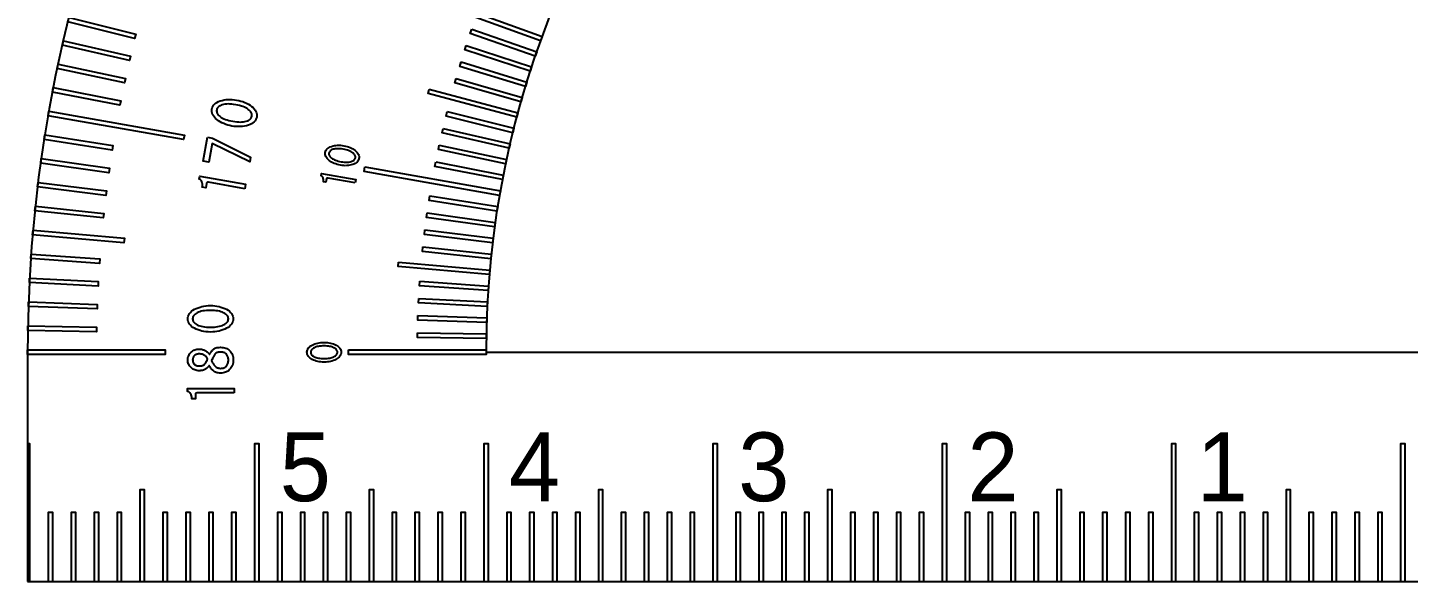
# Model space of a CAD drawing. Header units: millimetres. Extents: x -60 to 60, y -10 to 60.
# Drawn here: x -60 to 0.2, y -10 to 14.2 of the extents above; entities that cross this region are included whole.
import ezdxf

# ---------------------------------------------------------------- set-up
doc = ezdxf.new("R2010")
doc.units = ezdxf.units.MM
doc.layers.get('0').update_dxf_attribs({"linetype": 'CONTINUOUS'})
doc.styles.add('KOCHIGOTHIC', font='KOCHIGOTHIC')

msp = doc.modelspace()

# ---------------------------------------------------------------- linework, layer by layer
at = {"color": 7, "linetype": 'CONTINUOUS', "lineweight": -3}
for p, q in [((-47.017, 8.67), (-47.012, 8.717)), ((-47.014, 8.626), (-47.017, 8.67)), ((-47.004, 8.581), (-47.014, 8.626)), ((-47.012, 8.717), (-47.001, 8.762)), ((-46.987, 8.538), (-47.004, 8.581)), ((-47.001, 8.762), (-46.983, 8.803)), ((-46.962, 8.495), (-46.987, 8.538)), ((-46.983, 8.803), (-46.958, 8.842)), ((-46.931, 8.453), (-46.962, 8.495)), ((-46.958, 8.842), (-46.927, 8.877)), ((-46.892, 8.412), (-46.931, 8.453)), ((-46.927, 8.877), (-46.889, 8.909)), ((-46.889, 8.909), (-46.845, 8.937)), ((-46.853, 8.689), (-46.856, 8.66)), ((-46.856, 8.66), (-46.854, 8.632)), ((-46.854, 8.632), (-46.847, 8.604)), ((-46.846, 8.717), (-46.853, 8.689)), ((-46.847, 8.604), (-46.835, 8.576)), ((-46.834, 8.744), (-46.846, 8.717)), ((-46.845, 8.937), (-46.794, 8.963)), ((-46.835, 8.576), (-46.818, 8.549)), ((-46.818, 8.768), (-46.834, 8.744)), ((-46.797, 8.789), (-46.818, 8.768)), ((-46.818, 8.549), (-46.797, 8.522)), ((-46.772, 8.809), (-46.797, 8.789)), ((-46.797, 8.522), (-46.77, 8.495)), ((-46.794, 8.963), (-46.737, 8.985)), ((-46.743, 8.827), (-46.772, 8.809)), ((-46.77, 8.495), (-46.739, 8.47)), ((-46.709, 8.843), (-46.743, 8.827)), ((-46.739, 8.47), (-46.703, 8.444)), ((-46.737, 8.985), (-46.676, 9.003)), ((-46.67, 8.857), (-46.709, 8.843)), ((-46.703, 8.444), (-46.662, 8.421)), ((-46.676, 9.003), (-46.613, 9.017)), ((-46.628, 8.868), (-46.67, 8.857)), ((-46.582, 8.877), (-46.628, 8.868)), ((-46.613, 9.017), (-46.548, 9.027)), ((-46.533, 8.882), (-46.582, 8.877)), ((-46.548, 9.027), (-46.482, 9.033)), ((-46.479, 8.884), (-46.533, 8.882)), ((-46.482, 9.033), (-46.415, 9.034)), ((-46.423, 8.882), (-46.479, 8.884)), ((-46.363, 8.877), (-46.423, 8.882)), ((-46.415, 9.034), (-46.346, 9.032)), ((-46.299, 8.87), (-46.363, 8.877)), ((-46.346, 9.032), (-46.275, 9.025)), ((-46.232, 8.859), (-46.299, 8.87)), ((-46.275, 9.025), (-46.203, 9.014)), ((-46.166, 8.847), (-46.232, 8.859)), ((-46.203, 9.014), (-46.131, 9)), ((-46.105, 8.832), (-46.166, 8.847)), ((-46.131, 9), (-46.062, 8.982)), ((-46.047, 8.816), (-46.105, 8.832)), ((-46.062, 8.982), (-45.996, 8.96)), ((-45.994, 8.798), (-46.047, 8.816)), ((-45.996, 8.96), (-45.933, 8.936)), ((-45.945, 8.778), (-45.994, 8.798)), ((-45.899, 8.756), (-45.945, 8.778)), ((-45.933, 8.936), (-45.873, 8.908)), ((-45.858, 8.732), (-45.899, 8.756)), ((-45.873, 8.908), (-45.816, 8.876)), ((-45.821, 8.707), (-45.858, 8.732)), ((-45.789, 8.681), (-45.821, 8.707)), ((-45.816, 8.876), (-45.762, 8.842)), ((-45.762, 8.654), (-45.789, 8.681)), ((-45.762, 8.842), (-45.71, 8.804)), ((-45.739, 8.627), (-45.762, 8.654)), ((-45.722, 8.599), (-45.739, 8.627)), ((-45.709, 8.572), (-45.722, 8.599)), ((-45.721, 8.432), (-45.71, 8.457)), ((-45.71, 8.804), (-45.664, 8.763)), ((-45.71, 8.457), (-45.702, 8.486)), ((-45.702, 8.544), (-45.709, 8.572)), ((-45.7, 8.515), (-45.702, 8.544)), ((-45.702, 8.486), (-45.7, 8.515)), ((-45.664, 8.763), (-45.625, 8.722)), ((-45.625, 8.722), (-45.593, 8.68)), ((-45.593, 8.68), (-45.569, 8.637)), ((-45.569, 8.637), (-45.551, 8.594)), ((-45.543, 8.458), (-45.555, 8.413)), ((-45.551, 8.594), (-45.541, 8.549)), ((-45.539, 8.504), (-45.543, 8.458)), ((-45.541, 8.549), (-45.539, 8.504)), ((-46.845, 8.372), (-46.892, 8.412)), ((-46.794, 8.334), (-46.845, 8.372)), ((-46.74, 8.3), (-46.794, 8.334)), ((-46.683, 8.268), (-46.74, 8.3)), ((-46.623, 8.24), (-46.683, 8.268)), ((-46.662, 8.421), (-46.617, 8.399)), ((-46.56, 8.216), (-46.623, 8.24)), ((-46.617, 8.399), (-46.568, 8.38)), ((-46.568, 8.38), (-46.514, 8.361)), ((-46.494, 8.195), (-46.56, 8.216)), ((-46.514, 8.361), (-46.456, 8.345)), ((-46.426, 8.177), (-46.494, 8.195)), ((-46.456, 8.345), (-46.393, 8.33)), ((-46.355, 8.162), (-46.426, 8.177)), ((-46.393, 8.33), (-46.326, 8.317)), ((-46.282, 8.152), (-46.355, 8.162)), ((-46.326, 8.317), (-46.26, 8.307)), ((-46.211, 8.145), (-46.282, 8.152)), ((-46.26, 8.307), (-46.197, 8.3)), ((-46.141, 8.142), (-46.211, 8.145)), ((-46.197, 8.3), (-46.138, 8.295)), ((-46.073, 8.144), (-46.141, 8.142)), ((-46.138, 8.295), (-46.082, 8.294)), ((-46.082, 8.294), (-46.029, 8.296)), ((-46.007, 8.149), (-46.073, 8.144)), ((-46.029, 8.296), (-45.98, 8.301)), ((-45.943, 8.159), (-46.007, 8.149)), ((-45.98, 8.301), (-45.933, 8.309)), ((-45.88, 8.173), (-45.943, 8.159)), ((-45.933, 8.309), (-45.89, 8.32)), ((-45.89, 8.32), (-45.85, 8.333)), ((-45.818, 8.191), (-45.88, 8.173)), ((-45.85, 8.333), (-45.815, 8.349)), ((-45.761, 8.213), (-45.818, 8.191)), ((-45.815, 8.349), (-45.785, 8.367)), ((-45.785, 8.367), (-45.759, 8.387)), ((-45.71, 8.238), (-45.761, 8.213)), ((-45.759, 8.387), (-45.738, 8.408)), ((-45.738, 8.408), (-45.721, 8.432)), ((-45.666, 8.266), (-45.71, 8.238)), ((-45.628, 8.298), (-45.666, 8.266)), ((-45.597, 8.333), (-45.628, 8.298)), ((-45.573, 8.372), (-45.597, 8.333)), ((-45.555, 8.413), (-45.573, 8.372))]:
    msp.add_line(p, q, dxfattribs=at)
for p, q in [((-60, 0), (-60, -10)), ((-40, 0), (40, 0)), ((-60, -10), (60, -10))]:
    msp.add_line(p, q)
for points in [[(-43.192, 15.827), (-37.554, 13.775), (-37.622, 13.587), (-43.26, 15.639)], [(-58.194, 14.612), (-55.283, 13.887), (-55.331, 13.693), (-58.242, 14.418)], [(-40.625, 14.094), (-37.788, 13.117), (-37.853, 12.928), (-40.69, 13.905)], [(-58.44, 13.595), (-55.517, 12.92), (-55.562, 12.725), (-58.485, 13.4)], [(-40.865, 13.383), (-38.011, 12.456), (-38.073, 12.266), (-40.926, 13.193)], [(-41.092, 12.668), (-38.223, 11.79), (-38.281, 11.599), (-41.15, 12.476)], [(-58.668, 12.573), (-55.734, 11.949), (-55.775, 11.753), (-58.71, 12.377)], [(-58.879, 11.547), (-55.934, 10.974), (-55.972, 10.778), (-58.917, 11.35)], [(-42.475, 11.485), (-38.611, 10.449), (-38.663, 10.256), (-42.527, 11.291)], [(-41.307, 11.949), (-38.423, 11.122), (-38.478, 10.929), (-41.362, 11.756)], [(-51.18, 9.892), (-51.272, 9.916), (-51.359, 9.943), (-51.443, 9.976), (-51.523, 10.012), (-51.599, 10.055), (-51.671, 10.101), (-51.74, 10.151), (-51.801, 10.205), (-51.854, 10.259), (-51.896, 10.315), (-51.928, 10.373), (-51.952, 10.43), (-51.965, 10.49), (-51.968, 10.55), (-51.962, 10.612), (-51.947, 10.671), (-51.923, 10.727), (-51.89, 10.778), (-51.849, 10.825), (-51.799, 10.867), (-51.74, 10.906), (-51.672, 10.939), (-51.595, 10.969), (-51.514, 10.993), (-51.43, 11.011), (-51.344, 11.025), (-51.256, 11.033), (-51.166, 11.035), (-51.074, 11.031), (-50.979, 11.022), (-50.883, 11.008), (-50.787, 10.988), (-50.695, 10.964), (-50.608, 10.936), (-50.524, 10.904), (-50.444, 10.866), (-50.367, 10.824), (-50.295, 10.778), (-50.226, 10.727), (-50.165, 10.674), (-50.113, 10.619), (-50.07, 10.562), (-50.038, 10.505), (-50.015, 10.448), (-50.001, 10.388), (-49.998, 10.328), (-50.004, 10.267), (-50.019, 10.206), (-50.043, 10.151), (-50.076, 10.1), (-50.117, 10.053), (-50.168, 10.011), (-50.227, 9.972), (-50.294, 9.939), (-50.37, 9.91), (-50.452, 9.886), (-50.536, 9.868), (-50.622, 9.854), (-50.711, 9.847), (-50.801, 9.845), (-50.894, 9.849), (-50.988, 9.858), (-51.086, 9.872)], [(-59.071, 10.517), (-53.162, 9.475), (-53.197, 9.279), (-59.106, 10.32)], [(-50.959, 10.065), (-50.876, 10.055), (-50.797, 10.049), (-50.722, 10.048), (-50.652, 10.05), (-50.586, 10.057), (-50.524, 10.067), (-50.466, 10.082), (-50.413, 10.1), (-50.366, 10.121), (-50.326, 10.145), (-50.292, 10.171), (-50.264, 10.2), (-50.241, 10.232), (-50.226, 10.266), (-50.215, 10.304), (-50.212, 10.342), (-50.215, 10.381), (-50.225, 10.418), (-50.242, 10.455), (-50.265, 10.492), (-50.295, 10.528), (-50.331, 10.563), (-50.375, 10.598), (-50.424, 10.632), (-50.479, 10.664), (-50.539, 10.693), (-50.604, 10.72), (-50.676, 10.743), (-50.752, 10.765), (-50.834, 10.784), (-50.922, 10.801), (-51.011, 10.816), (-51.096, 10.825), (-51.177, 10.832), (-51.252, 10.834), (-51.323, 10.831), (-51.389, 10.825), (-51.45, 10.813), (-51.507, 10.798), (-51.558, 10.779), (-51.603, 10.758), (-51.642, 10.735), (-51.676, 10.708), (-51.703, 10.679), (-51.725, 10.647), (-51.741, 10.612), (-51.75, 10.575), (-51.754, 10.535), (-51.751, 10.498), (-51.742, 10.46), (-51.726, 10.424), (-51.704, 10.388), (-51.675, 10.352), (-51.64, 10.316), (-51.598, 10.282), (-51.55, 10.248), (-51.496, 10.217), (-51.436, 10.188), (-51.37, 10.162), (-51.298, 10.137), (-51.22, 10.116), (-51.136, 10.096), (-51.047, 10.078)], [(-41.699, 10.5), (-38.788, 9.774), (-38.836, 9.58), (-41.747, 10.306)], [(-41.875, 9.77), (-38.952, 9.095), (-38.997, 8.901), (-41.92, 9.575)], [(-59.246, 9.485), (-56.283, 9.016), (-56.314, 8.818), (-59.277, 9.287)], [(-52.152, 9.383), (-51.934, 9.345), (-50.269, 8.511), (-50.305, 8.305), (-51.954, 9.114), (-52.098, 8.292), (-52.337, 8.334)], [(-42.04, 9.038), (-39.105, 8.414), (-39.147, 8.219), (-42.081, 8.842)], [(-59.402, 8.449), (-56.431, 8.032), (-56.459, 7.834), (-59.43, 8.251)], [(-45.284, 8.086), (-39.375, 7.044), (-39.41, 6.847), (-45.319, 7.889)], [(-42.191, 8.303), (-39.246, 7.731), (-39.284, 7.534), (-42.229, 8.107)], [(-59.541, 7.411), (-56.563, 7.046), (-56.587, 6.847), (-59.565, 7.213)], [(-50.524, 7.138), (-52.105, 7.416), (-52.124, 7.419), (-52.141, 7.419), (-52.156, 7.416), (-52.168, 7.411), (-52.179, 7.403), (-52.187, 7.394), (-52.193, 7.382), (-52.197, 7.367), (-52.231, 7.174), (-52.378, 7.2), (-52.373, 7.268), (-52.374, 7.33), (-52.381, 7.385), (-52.395, 7.433), (-52.414, 7.475), (-52.44, 7.51), (-52.471, 7.538), (-52.509, 7.559), (-52.487, 7.684), (-50.489, 7.332)], [(-45.708, 7.391), (-46.894, 7.6), (-46.908, 7.601), (-46.921, 7.601), (-46.932, 7.6), (-46.941, 7.596), (-46.949, 7.59), (-46.955, 7.583), (-46.96, 7.574), (-46.962, 7.562), (-46.988, 7.418), (-47.098, 7.437), (-47.095, 7.489), (-47.096, 7.535), (-47.101, 7.576), (-47.111, 7.612), (-47.126, 7.643), (-47.145, 7.67), (-47.168, 7.691), (-47.197, 7.706), (-47.18, 7.8), (-45.682, 7.536)], [(-42.455, 6.825), (-39.492, 6.356), (-39.523, 6.159), (-42.486, 6.628)], [(-59.661, 6.371), (-56.677, 6.058), (-56.698, 5.859), (-59.682, 6.172)], [(-42.568, 6.083), (-39.597, 5.666), (-39.625, 5.468), (-42.595, 5.885)], [(-59.763, 5.329), (-55.778, 4.98), (-55.796, 4.781), (-59.78, 5.13)], [(-42.667, 5.34), (-39.69, 4.974), (-39.714, 4.776), (-42.692, 5.141)], [(-59.847, 4.285), (-56.854, 4.076), (-56.868, 3.876), (-59.861, 4.086)], [(-42.754, 4.594), (-39.77, 4.281), (-39.791, 4.082), (-42.775, 4.395)], [(-43.824, 3.934), (-39.839, 3.586), (-39.857, 3.387), (-43.841, 3.735)], [(-59.913, 3.24), (-56.917, 3.083), (-56.927, 2.883), (-59.923, 3.04)], [(-42.888, 3.099), (-39.896, 2.89), (-39.91, 2.691), (-42.902, 2.9)], [(-59.96, 2.194), (-56.962, 2.089), (-56.969, 1.889), (-59.967, 1.994)], [(-52.121, 0.885), (-52.215, 0.893), (-52.306, 0.905), (-52.394, 0.923), (-52.479, 0.945), (-52.561, 0.973), (-52.64, 1.006), (-52.716, 1.044), (-52.786, 1.086), (-52.847, 1.13), (-52.899, 1.178), (-52.941, 1.229), (-52.973, 1.282), (-52.997, 1.339), (-53.011, 1.396), (-53.016, 1.459), (-53.011, 1.52), (-52.997, 1.579), (-52.973, 1.635), (-52.941, 1.688), (-52.899, 1.739), (-52.847, 1.787), (-52.786, 1.832), (-52.716, 1.874), (-52.64, 1.912), (-52.561, 1.945), (-52.478, 1.973), (-52.393, 1.996), (-52.305, 2.013), (-52.213, 2.026), (-52.119, 2.034), (-52.021, 2.036), (-51.924, 2.034), (-51.829, 2.026), (-51.738, 2.013), (-51.649, 1.996), (-51.564, 1.973), (-51.482, 1.945), (-51.402, 1.912), (-51.326, 1.874), (-51.256, 1.832), (-51.195, 1.787), (-51.144, 1.739), (-51.102, 1.688), (-51.069, 1.635), (-51.046, 1.579), (-51.032, 1.52), (-51.027, 1.459), (-51.032, 1.396), (-51.046, 1.339), (-51.069, 1.282), (-51.102, 1.229), (-51.144, 1.178), (-51.195, 1.13), (-51.256, 1.086), (-51.326, 1.044), (-51.402, 1.006), (-51.482, 0.973), (-51.564, 0.945), (-51.65, 0.923), (-51.739, 0.905), (-51.831, 0.893), (-51.926, 0.885), (-52.024, 0.883)], [(-51.933, 1.094), (-51.849, 1.099), (-51.77, 1.107), (-51.697, 1.119), (-51.628, 1.133), (-51.563, 1.151), (-51.504, 1.172), (-51.45, 1.197), (-51.401, 1.224), (-51.359, 1.253), (-51.323, 1.283), (-51.294, 1.315), (-51.271, 1.348), (-51.255, 1.384), (-51.245, 1.419), (-51.242, 1.459), (-51.245, 1.497), (-51.255, 1.535), (-51.271, 1.57), (-51.294, 1.603), (-51.323, 1.635), (-51.359, 1.665), (-51.401, 1.694), (-51.45, 1.721), (-51.504, 1.746), (-51.564, 1.768), (-51.628, 1.786), (-51.697, 1.801), (-51.771, 1.812), (-51.851, 1.82), (-51.935, 1.825), (-52.024, 1.826), (-52.115, 1.825), (-52.2, 1.82), (-52.28, 1.812), (-52.355, 1.801), (-52.424, 1.786), (-52.488, 1.768), (-52.546, 1.746), (-52.599, 1.721), (-52.646, 1.694), (-52.687, 1.665), (-52.722, 1.635), (-52.75, 1.603), (-52.772, 1.57), (-52.788, 1.535), (-52.797, 1.497), (-52.801, 1.459), (-52.797, 1.419), (-52.788, 1.384), (-52.772, 1.348), (-52.75, 1.315), (-52.722, 1.283), (-52.687, 1.253), (-52.646, 1.224), (-52.599, 1.197), (-52.546, 1.172), (-52.488, 1.151), (-52.424, 1.133), (-52.354, 1.119), (-52.279, 1.107), (-52.199, 1.099), (-52.113, 1.094), (-52.021, 1.092)], [(-42.936, 2.35), (-39.94, 2.193), (-39.95, 1.994), (-42.946, 2.151)], [(-42.97, 1.601), (-39.972, 1.496), (-39.979, 1.296), (-42.977, 1.401)], [(-59.989, 1.147), (-56.99, 1.095), (-56.993, 0.895), (-59.993, 0.947)], [(-42.992, 0.85), (-39.992, 0.798), (-39.996, 0.598), (-42.995, 0.65)], [(-60, 0.1), (-54, 0.1), (-54, -0.1), (-60, -0.1)], [(-51.635, -0.911), (-51.683, -0.905), (-51.728, -0.897), (-51.77, -0.885), (-51.808, -0.87), (-51.844, -0.851), (-51.876, -0.828), (-51.904, -0.802), (-51.931, -0.775), (-51.956, -0.746), (-51.979, -0.718), (-52.001, -0.69), (-52.022, -0.662), (-52.04, -0.632), (-52.058, -0.604), (-52.074, -0.574), (-52.09, -0.598), (-52.108, -0.621), (-52.127, -0.643), (-52.148, -0.665), (-52.17, -0.685), (-52.193, -0.704), (-52.218, -0.723), (-52.244, -0.74), (-52.272, -0.755), (-52.302, -0.77), (-52.333, -0.781), (-52.366, -0.79), (-52.401, -0.798), (-52.438, -0.803), (-52.477, -0.806), (-52.517, -0.807), (-52.566, -0.805), (-52.614, -0.799), (-52.66, -0.788), (-52.704, -0.773), (-52.747, -0.754), (-52.788, -0.731), (-52.828, -0.703), (-52.866, -0.671), (-52.901, -0.636), (-52.931, -0.599), (-52.957, -0.56), (-52.978, -0.518), (-52.995, -0.476), (-53.006, -0.432), (-53.013, -0.384), (-53.016, -0.335), (-53.013, -0.285), (-53.006, -0.238), (-52.995, -0.192), (-52.978, -0.15), (-52.957, -0.108), (-52.931, -0.069), (-52.901, -0.032), (-52.866, 0.002), (-52.828, 0.034), (-52.788, 0.061), (-52.747, 0.085), (-52.704, 0.103), (-52.66, 0.118), (-52.614, 0.128), (-52.566, 0.135), (-52.517, 0.137), (-52.48, 0.136), (-52.445, 0.132), (-52.41, 0.128), (-52.377, 0.121), (-52.345, 0.112), (-52.313, 0.101), (-52.283, 0.088), (-52.255, 0.073), (-52.227, 0.057), (-52.2, 0.039), (-52.174, 0.02), (-52.15, 0), (-52.126, -0.022), (-52.103, -0.046), (-52.081, -0.07), (-52.061, -0.095), (-52.047, -0.07), (-52.032, -0.046), (-52.016, -0.02), (-51.998, 0.005), (-51.979, 0.031), (-51.959, 0.057), (-51.938, 0.083), (-51.915, 0.11), (-51.889, 0.135), (-51.859, 0.156), (-51.825, 0.174), (-51.785, 0.189), (-51.742, 0.201), (-51.693, 0.209), (-51.641, 0.214), (-51.583, 0.216), (-51.523, 0.213), (-51.466, 0.206), (-51.411, 0.194), (-51.359, 0.178), (-51.311, 0.157), (-51.265, 0.131), (-51.222, 0.101), (-51.182, 0.066), (-51.145, 0.026), (-51.114, -0.015), (-51.087, -0.06), (-51.066, -0.11), (-51.049, -0.163), (-51.037, -0.218), (-51.029, -0.277), (-51.027, -0.34), (-51.029, -0.403), (-51.037, -0.463), (-51.049, -0.519), (-51.067, -0.572), (-51.089, -0.623), (-51.117, -0.67), (-51.149, -0.715), (-51.187, -0.755), (-51.228, -0.792), (-51.272, -0.823), (-51.318, -0.851), (-51.366, -0.873), (-51.417, -0.891), (-51.47, -0.903), (-51.525, -0.909), (-51.583, -0.912)], [(-51.544, -0.701), (-51.505, -0.696), (-51.468, -0.689), (-51.434, -0.678), (-51.403, -0.664), (-51.375, -0.647), (-51.35, -0.626), (-51.327, -0.602), (-51.307, -0.577), (-51.29, -0.549), (-51.275, -0.518), (-51.263, -0.487), (-51.254, -0.453), (-51.247, -0.418), (-51.243, -0.38), (-51.242, -0.34), (-51.243, -0.301), (-51.247, -0.263), (-51.254, -0.228), (-51.263, -0.195), (-51.275, -0.165), (-51.29, -0.136), (-51.307, -0.11), (-51.327, -0.086), (-51.35, -0.065), (-51.375, -0.046), (-51.403, -0.03), (-51.434, -0.017), (-51.468, -0.008), (-51.505, 0), (-51.544, 0.005), (-51.586, 0.006), (-51.629, 0.005), (-51.669, 0), (-51.705, -0.006), (-51.737, -0.017), (-51.766, -0.03), (-51.791, -0.045), (-51.812, -0.063), (-51.83, -0.084), (-51.846, -0.108), (-51.862, -0.135), (-51.879, -0.165), (-51.897, -0.199), (-51.915, -0.236), (-51.933, -0.275), (-51.952, -0.319), (-51.971, -0.365), (-51.958, -0.397), (-51.944, -0.429), (-51.928, -0.459), (-51.91, -0.489), (-51.892, -0.518), (-51.872, -0.546), (-51.85, -0.574), (-51.827, -0.599), (-51.803, -0.623), (-51.777, -0.645), (-51.749, -0.662), (-51.72, -0.677), (-51.689, -0.687), (-51.656, -0.696), (-51.622, -0.701), (-51.586, -0.702)], [(-47.14, -0.431), (-47.211, -0.425), (-47.279, -0.416), (-47.345, -0.402), (-47.409, -0.386), (-47.471, -0.364), (-47.53, -0.34), (-47.587, -0.312), (-47.64, -0.28), (-47.685, -0.247), (-47.724, -0.211), (-47.756, -0.173), (-47.78, -0.133), (-47.798, -0.091), (-47.808, -0.047), (-47.812, 0), (-47.808, 0.046), (-47.798, 0.09), (-47.78, 0.132), (-47.756, 0.172), (-47.724, 0.209), (-47.685, 0.246), (-47.64, 0.279), (-47.587, 0.311), (-47.53, 0.34), (-47.471, 0.364), (-47.409, 0.385), (-47.345, 0.402), (-47.278, 0.415), (-47.21, 0.425), (-47.139, 0.431), (-47.066, 0.432), (-46.993, 0.431), (-46.922, 0.425), (-46.853, 0.415), (-46.787, 0.402), (-46.723, 0.385), (-46.661, 0.364), (-46.602, 0.34), (-46.545, 0.311), (-46.492, 0.279), (-46.446, 0.246), (-46.408, 0.209), (-46.376, 0.172), (-46.352, 0.132), (-46.334, 0.09), (-46.324, 0.046), (-46.32, 0), (-46.324, -0.047), (-46.334, -0.091), (-46.352, -0.133), (-46.376, -0.173), (-46.408, -0.211), (-46.446, -0.247), (-46.492, -0.28), (-46.545, -0.312), (-46.602, -0.34), (-46.661, -0.364), (-46.723, -0.386), (-46.788, -0.402), (-46.854, -0.416), (-46.923, -0.425), (-46.994, -0.431), (-47.068, -0.433)], [(-47, -0.274), (-46.937, -0.27), (-46.878, -0.264), (-46.822, -0.255), (-46.771, -0.245), (-46.723, -0.231), (-46.678, -0.215), (-46.637, -0.197), (-46.601, -0.177), (-46.569, -0.155), (-46.542, -0.132), (-46.52, -0.108), (-46.503, -0.084), (-46.491, -0.057), (-46.484, -0.03), (-46.481, 0), (-46.484, 0.028), (-46.491, 0.056), (-46.503, 0.083), (-46.52, 0.108), (-46.542, 0.132), (-46.569, 0.155), (-46.601, 0.176), (-46.637, 0.196), (-46.678, 0.215), (-46.723, 0.231), (-46.771, 0.245), (-46.823, 0.256), (-46.879, 0.264), (-46.938, 0.27), (-47.001, 0.274), (-47.068, 0.275), (-47.136, 0.274), (-47.2, 0.27), (-47.26, 0.264), (-47.316, 0.256), (-47.368, 0.245), (-47.416, 0.231), (-47.46, 0.215), (-47.499, 0.196), (-47.535, 0.176), (-47.565, 0.155), (-47.591, 0.132), (-47.613, 0.108), (-47.629, 0.083), (-47.641, 0.056), (-47.648, 0.028), (-47.65, 0), (-47.648, -0.03), (-47.641, -0.057), (-47.629, -0.084), (-47.613, -0.108), (-47.591, -0.132), (-47.565, -0.155), (-47.535, -0.177), (-47.499, -0.197), (-47.46, -0.215), (-47.416, -0.231), (-47.368, -0.245), (-47.316, -0.255), (-47.259, -0.264), (-47.199, -0.27), (-47.134, -0.274), (-47.066, -0.276)], [(-46, 0.1), (-40, 0.1), (-40, -0.1), (-46, -0.1)], [(-52.545, -0.074), (-52.575, -0.077), (-52.603, -0.083), (-52.629, -0.091), (-52.654, -0.1), (-52.678, -0.111), (-52.7, -0.126), (-52.721, -0.141), (-52.739, -0.16), (-52.756, -0.179), (-52.769, -0.201), (-52.781, -0.225), (-52.789, -0.249), (-52.796, -0.277), (-52.799, -0.305), (-52.801, -0.335), (-52.799, -0.365), (-52.796, -0.393), (-52.789, -0.419), (-52.781, -0.444), (-52.769, -0.467), (-52.756, -0.489), (-52.739, -0.508), (-52.721, -0.527), (-52.7, -0.544), (-52.678, -0.558), (-52.654, -0.57), (-52.629, -0.579), (-52.603, -0.588), (-52.575, -0.593), (-52.545, -0.597), (-52.515, -0.597), (-52.481, -0.597), (-52.449, -0.594), (-52.42, -0.59), (-52.392, -0.584), (-52.367, -0.577), (-52.343, -0.569), (-52.322, -0.557), (-52.303, -0.545), (-52.285, -0.53), (-52.267, -0.51), (-52.248, -0.485), (-52.229, -0.456), (-52.209, -0.422), (-52.19, -0.383), (-52.17, -0.34), (-52.15, -0.292), (-52.16, -0.27), (-52.173, -0.248), (-52.187, -0.227), (-52.203, -0.207), (-52.22, -0.189), (-52.239, -0.171), (-52.26, -0.153), (-52.282, -0.136), (-52.306, -0.122), (-52.332, -0.108), (-52.358, -0.098), (-52.387, -0.088), (-52.417, -0.082), (-52.448, -0.077), (-52.48, -0.074), (-52.515, -0.073)], [(-50.995, -1.776), (-52.602, -1.776), (-52.621, -1.777), (-52.637, -1.78), (-52.651, -1.784), (-52.663, -1.792), (-52.672, -1.801), (-52.678, -1.812), (-52.682, -1.825), (-52.683, -1.841), (-52.683, -2.036), (-52.832, -2.036), (-52.839, -1.968), (-52.851, -1.907), (-52.868, -1.854), (-52.89, -1.809), (-52.916, -1.772), (-52.947, -1.741), (-52.983, -1.72), (-53.024, -1.706), (-53.024, -1.579), (-50.995, -1.579)], [(-60, -10), (-59.9, -10), (-59.9, -4), (-60, -4)], [(-50.1, -10), (-49.9, -10), (-49.9, -4), (-50.1, -4)], [(-40.1, -10), (-39.9, -10), (-39.9, -4), (-40.1, -4)], [(-30.1, -10), (-29.9, -10), (-29.9, -4), (-30.1, -4)], [(-20.1, -10), (-19.9, -10), (-19.9, -4), (-20.1, -4)], [(-10.1, -10), (-9.9, -10), (-9.9, -4), (-10.1, -4)], [(-0.1, -10), (0.1, -10), (0.1, -4), (-0.1, -4)], [(-55.1, -10), (-54.9, -10), (-54.9, -6), (-55.1, -6)], [(-45.1, -10), (-44.9, -10), (-44.9, -6), (-45.1, -6)], [(-35.1, -10), (-34.9, -10), (-34.9, -6), (-35.1, -6)], [(-25.1, -10), (-24.9, -10), (-24.9, -6), (-25.1, -6)], [(-15.1, -10), (-14.9, -10), (-14.9, -6), (-15.1, -6)], [(-5.1, -10), (-4.9, -10), (-4.9, -6), (-5.1, -6)], [(-59.1, -10), (-58.9, -10), (-58.9, -7), (-59.1, -7)], [(-58.1, -10), (-57.9, -10), (-57.9, -7), (-58.1, -7)], [(-57.1, -10), (-56.9, -10), (-56.9, -7), (-57.1, -7)], [(-56.1, -10), (-55.9, -10), (-55.9, -7), (-56.1, -7)], [(-54.1, -10), (-53.9, -10), (-53.9, -7), (-54.1, -7)], [(-53.1, -10), (-52.9, -10), (-52.9, -7), (-53.1, -7)], [(-52.1, -10), (-51.9, -10), (-51.9, -7), (-52.1, -7)], [(-51.1, -10), (-50.9, -10), (-50.9, -7), (-51.1, -7)], [(-49.1, -10), (-48.9, -10), (-48.9, -7), (-49.1, -7)], [(-48.1, -10), (-47.9, -10), (-47.9, -7), (-48.1, -7)], [(-47.1, -10), (-46.9, -10), (-46.9, -7), (-47.1, -7)], [(-46.1, -10), (-45.9, -10), (-45.9, -7), (-46.1, -7)], [(-44.1, -10), (-43.9, -10), (-43.9, -7), (-44.1, -7)], [(-43.1, -10), (-42.9, -10), (-42.9, -7), (-43.1, -7)], [(-42.1, -10), (-41.9, -10), (-41.9, -7), (-42.1, -7)], [(-41.1, -10), (-40.9, -10), (-40.9, -7), (-41.1, -7)], [(-39.1, -10), (-38.9, -10), (-38.9, -7), (-39.1, -7)], [(-38.1, -10), (-37.9, -10), (-37.9, -7), (-38.1, -7)], [(-37.1, -10), (-36.9, -10), (-36.9, -7), (-37.1, -7)], [(-36.1, -10), (-35.9, -10), (-35.9, -7), (-36.1, -7)], [(-34.1, -10), (-33.9, -10), (-33.9, -7), (-34.1, -7)], [(-33.1, -10), (-32.9, -10), (-32.9, -7), (-33.1, -7)], [(-32.1, -10), (-31.9, -10), (-31.9, -7), (-32.1, -7)], [(-31.1, -10), (-30.9, -10), (-30.9, -7), (-31.1, -7)], [(-29.1, -10), (-28.9, -10), (-28.9, -7), (-29.1, -7)], [(-28.1, -10), (-27.9, -10), (-27.9, -7), (-28.1, -7)], [(-27.1, -10), (-26.9, -10), (-26.9, -7), (-27.1, -7)], [(-26.1, -10), (-25.9, -10), (-25.9, -7), (-26.1, -7)], [(-24.1, -10), (-23.9, -10), (-23.9, -7), (-24.1, -7)], [(-23.1, -10), (-22.9, -10), (-22.9, -7), (-23.1, -7)], [(-22.1, -10), (-21.9, -10), (-21.9, -7), (-22.1, -7)], [(-21.1, -10), (-20.9, -10), (-20.9, -7), (-21.1, -7)], [(-19.1, -10), (-18.9, -10), (-18.9, -7), (-19.1, -7)], [(-18.1, -10), (-17.9, -10), (-17.9, -7), (-18.1, -7)], [(-17.1, -10), (-16.9, -10), (-16.9, -7), (-17.1, -7)], [(-16.1, -10), (-15.9, -10), (-15.9, -7), (-16.1, -7)], [(-14.1, -10), (-13.9, -10), (-13.9, -7), (-14.1, -7)], [(-13.1, -10), (-12.9, -10), (-12.9, -7), (-13.1, -7)], [(-12.1, -10), (-11.9, -10), (-11.9, -7), (-12.1, -7)], [(-11.1, -10), (-10.9, -10), (-10.9, -7), (-11.1, -7)], [(-9.1, -10), (-8.9, -10), (-8.9, -7), (-9.1, -7)], [(-8.1, -10), (-7.9, -10), (-7.9, -7), (-8.1, -7)], [(-7.1, -10), (-6.9, -10), (-6.9, -7), (-7.1, -7)], [(-6.1, -10), (-5.9, -10), (-5.9, -7), (-6.1, -7)], [(-4.1, -10), (-3.9, -10), (-3.9, -7), (-4.1, -7)], [(-3.1, -10), (-2.9, -10), (-2.9, -7), (-3.1, -7)], [(-2.1, -10), (-1.9, -10), (-1.9, -7), (-2.1, -7)], [(-1.1, -10), (-0.9, -10), (-0.9, -7), (-1.1, -7)]]:
    msp.add_lwpolyline(points, close=True)
for radius in [60, 40]:
    msp.add_arc((0, 0), radius, 0, 180)

# ---------------------------------------------------------------- texts
at = {"color": 7, "linetype": 'CONTINUOUS', "lineweight": -3, "style": 'KOCHIGOTHIC'}
for s, p in [('5', (-49, -6.5)), ('5', (-49, -6.5)), ('5', (-49, -6.5)), ('5', (-49, -6.5)), ('5', (-49, -6.5)), ('5', (-49, -6.5)), ('5', (-49, -6.5)), ('5', (-49, -6.5)), ('5', (-49, -6.5)), ('5', (-49, -6.5)), ('5', (-49, -6.5)), ('5', (-49, -6.5)), ('4', (-39, -6.5)), ('4', (-39, -6.5)), ('4', (-39, -6.5)), ('4', (-39, -6.5)), ('4', (-39, -6.5)), ('4', (-39, -6.5)), ('4', (-39, -6.5)), ('4', (-39, -6.5)), ('4', (-39, -6.5)), ('4', (-39, -6.5)), ('4', (-39, -6.5)), ('4', (-39, -6.5)), ('3', (-29, -6.5)), ('3', (-29, -6.5)), ('3', (-29, -6.5)), ('3', (-29, -6.5)), ('3', (-29, -6.5)), ('3', (-29, -6.5)), ('3', (-29, -6.5)), ('3', (-29, -6.5)), ('3', (-29, -6.5)), ('3', (-29, -6.5)), ('3', (-29, -6.5)), ('3', (-29, -6.5)), ('2', (-19, -6.5)), ('2', (-19, -6.5)), ('2', (-19, -6.5)), ('2', (-19, -6.5)), ('2', (-19, -6.5)), ('2', (-19, -6.5)), ('2', (-19, -6.5)), ('2', (-19, -6.5)), ('2', (-19, -6.5)), ('2', (-19, -6.5)), ('2', (-19, -6.5)), ('2', (-19, -6.5)), ('1', (-9, -6.5)), ('1', (-9, -6.5)), ('1', (-9, -6.5)), ('1', (-9, -6.5)), ('1', (-9, -6.5)), ('1', (-9, -6.5)), ('1', (-9, -6.5)), ('1', (-9, -6.5)), ('1', (-9, -6.5)), ('1', (-9, -6.5)), ('1', (-9, -6.5)), ('1', (-9, -6.5))]:
    msp.add_text(s, height=3, dxfattribs=at).set_placement(p)

doc.saveas('drawing.dxf')
